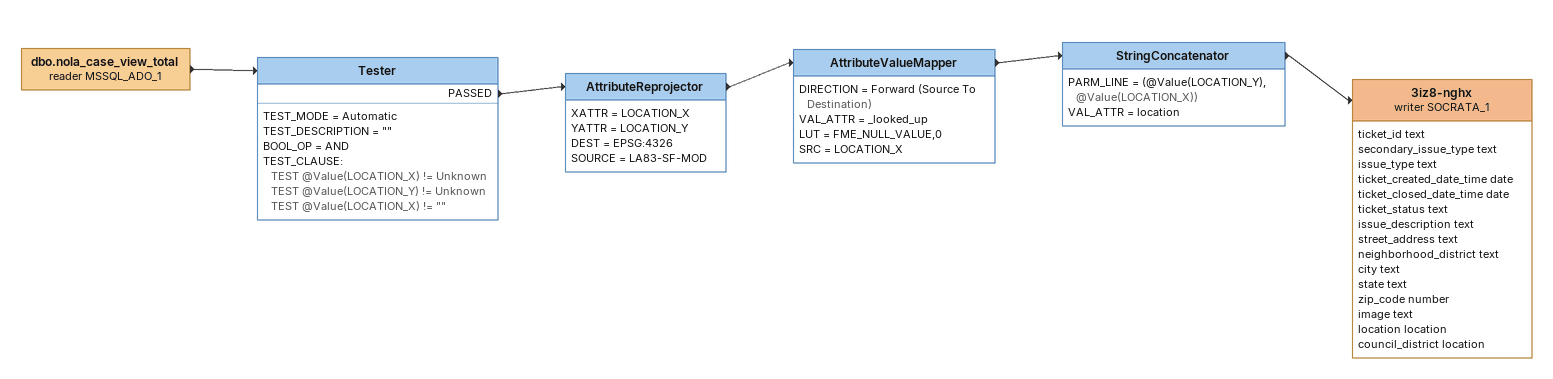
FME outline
dbo.nola_case_view_total (reader MSSQL_ADO_1)
    -> Tester
Tester
    TEST_MODE = Automatic
    TEST_DESCRIPTION = ""
    BOOL_OP = AND
    TEST_CLAUSE:
      TEST @Value(LOCATION_X) != Unknown
      TEST @Value(LOCATION_Y) != Unknown
      TEST @Value(LOCATION_X) != ""
    PASSED -> AttributeReprojector
AttributeReprojector
    XATTR = LOCATION_X
    YATTR = LOCATION_Y
    DEST = EPSG:4326
    SOURCE = LA83-SF-MOD
    -> AttributeValueMapper
AttributeValueMapper
    DIRECTION = Forward (Source To Destination)
    VAL_ATTR = _looked_up
    LUT = FME_NULL_VALUE,0
    SRC = LOCATION_X
    -> StringConcatenator
StringConcatenator
    PARM_LINE = (@Value(LOCATION_Y), @Value(LOCATION_X))
    VAL_ATTR = location
    -> 3iz8-nghx (writer SOCRATA_1)
3iz8-nghx (writer SOCRATA_1)
    attributes: ticket_id text, secondary_issue_type text, issue_type text, ticket_created_date_time date, ticket_closed_date_time date, ticket_status text, issue_description text, street_address text, neighborhood_district text, city text, state text, zip_code number, image text, location location, council_district location
